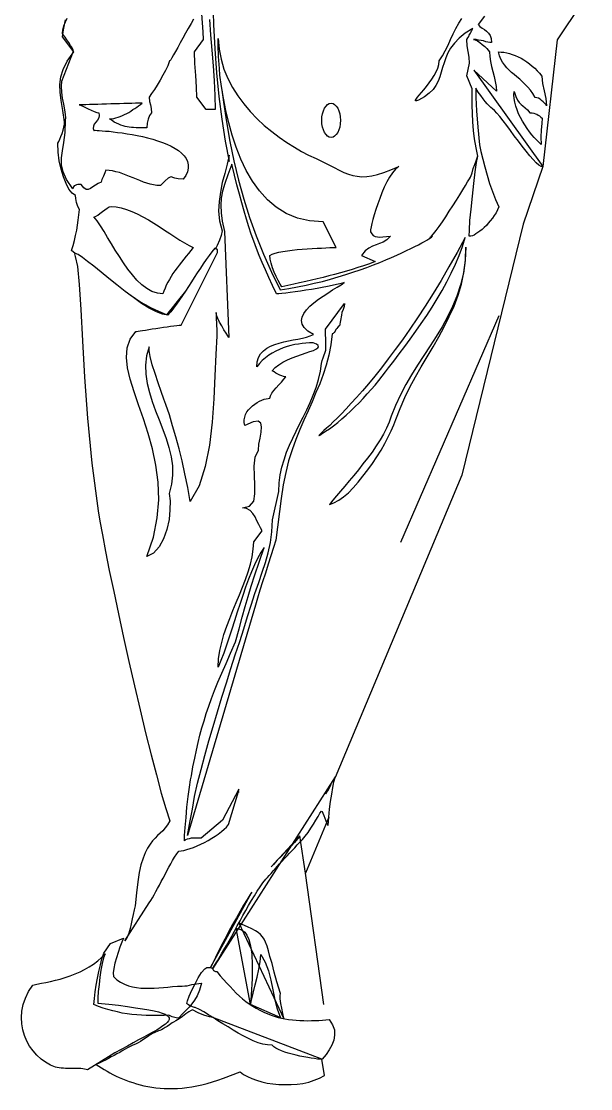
# Model space of a CAD drawing. Extents: x 140.74 to 141.36, y 53.82 to 55.67.
# Drawn here: x 140.737 to 141.356, y 53.818 to 54.979 of the extents above; entities that cross this region are included whole.
import ezdxf

# ---------------------------------------------------------------- set-up
doc = ezdxf.new("R2010")
doc.units = 0
doc.layers.get('0').update_dxf_attribs({"linetype": 'CONTINUOUS'})

msp = doc.modelspace()

# ---------------------------------------------------------------- linework, layer by layer
for p, q in [((141.3192, 54.9587), (141.3037, 54.8211)), ((141.3037, 54.8211), (141.2825, 54.7584)), ((141.0711, 54.1132), (141.0459, 54.0525))]:
    msp.add_line(p, q)
for points in [[(141.3192, 55.2996), (141.3557, 55.1813), (141.3491, 55.1181), (141.3458, 54.9982), (141.3192, 54.9587)], [(141.2825, 54.7584), (141.2158, 54.4854)], [(141.2558, 54.6586), (141.1492, 54.4121)], [(141.2158, 54.4854), (141.0779, 54.1564)], [(141.0459, 54.0525), (141.0396, 54.0931)], [(141.0659, 53.9094), (141.0459, 54.0525)]]:
    msp.add_lwpolyline(points)
at = {"linetype": 'CONTINUOUS'}
for points in [[(140.9451, 55.0013), (140.9458, 54.9752), (140.9472, 54.9489), (140.9492, 54.9229), (140.9516, 54.8972), (140.9548, 54.8723), (140.9584, 54.8486), (140.9628, 54.8265), (140.9628, 54.8334), (140.9606, 54.8235), (140.958, 54.8135), (140.9554, 54.8034), (140.9534, 54.7932), (140.9518, 54.7829), (140.9514, 54.7725), (140.9524, 54.7618), (140.9552, 54.7508), (140.9542, 54.746), (140.9524, 54.7408), (140.9498, 54.7351), (140.9478, 54.7315), (140.9478, 54.7317)], [(140.9413, 54.9808), (140.9425, 54.9643), (140.9439, 54.9475), (140.9453, 54.9306), (140.9464, 54.9141), (140.9472, 54.8982), (140.9476, 54.8828), (140.9377, 54.8828), (140.9277, 54.8962), (140.9273, 54.9073), (140.9265, 54.9199), (140.9255, 54.933), (140.9251, 54.9458), (140.9351, 54.9591), (140.9347, 54.9675), (140.9339, 54.9772), (140.9331, 54.9868)], [(140.7955, 54.7263), (140.7913, 54.7295), (140.7931, 54.7351), (140.7947, 54.7406), (140.7959, 54.746), (140.7971, 54.7516), (140.7979, 54.7572), (140.7987, 54.7627), (140.7995, 54.7683), (140.8001, 54.7743), (140.7983, 54.7775), (140.7969, 54.7819), (140.7961, 54.786), (140.7959, 54.7894), (140.7923, 54.792), (140.7887, 54.7964), (140.7855, 54.8024), (140.7826, 54.8097), (140.7802, 54.8179), (140.7782, 54.8271), (140.777, 54.8366), (140.7766, 54.8464), (140.7776, 54.8482), (140.7788, 54.8506), (140.78, 54.8536), (140.7812, 54.8567), (140.7824, 54.8603), (140.7832, 54.8637), (140.7838, 54.8669), (140.784, 54.8695), (140.7822, 54.882), (140.7804, 54.8928), (140.7792, 54.9019), (140.7788, 54.9103), (140.7798, 54.9183), (140.7824, 54.9264), (140.7869, 54.9354), (140.7939, 54.9458), (140.7816, 54.9621), (140.7826, 54.9694), (140.7851, 54.9806)], [(140.9241, 54.9812), (140.9214, 54.9764), (140.9184, 54.9712), (140.9154, 54.9659), (140.9126, 54.9605), (140.9096, 54.9553), (140.907, 54.9505), (140.9046, 54.9461), (140.9024, 54.9424), (140.9006, 54.9392), (140.8993, 54.937), (140.8985, 54.9358), (140.8981, 54.9358), (140.8961, 54.9306), (140.8935, 54.9254), (140.8907, 54.9201), (140.8879, 54.9147), (140.8847, 54.9095), (140.8817, 54.9047), (140.8785, 54.9002), (140.8758, 54.8962), (140.8762, 54.8918), (140.8772, 54.888), (140.8779, 54.884), (140.8783, 54.8794), (140.8764, 54.8765), (140.8748, 54.8725), (140.8736, 54.8679), (140.8732, 54.8631), (140.87, 54.8631), (140.867, 54.8631), (140.8642, 54.8631), (140.8616, 54.8631), (140.859, 54.8633), (140.8566, 54.8633), (140.8543, 54.8637), (140.8521, 54.8641), (140.8497, 54.8645), (140.8475, 54.8651), (140.8451, 54.8659), (140.8429, 54.8669), (140.8405, 54.8679), (140.8379, 54.8693), (140.8355, 54.8709), (140.8327, 54.8727), (140.8351, 54.8729), (140.8373, 54.8731), (140.8397, 54.8737), (140.8421, 54.8745), (140.8445, 54.8753), (140.8469, 54.8763), (140.8491, 54.8774), (140.8515, 54.8786), (140.8536, 54.8798), (140.856, 54.8812), (140.8582, 54.8828), (140.8604, 54.8842), (140.8624, 54.8856), (140.8644, 54.887), (140.8664, 54.8884), (140.8684, 54.8898), (140.865, 54.8898), (140.8612, 54.8898), (140.857, 54.8896), (140.8529, 54.8896), (140.8483, 54.8894), (140.8437, 54.8892), (140.8389, 54.889), (140.8341, 54.889), (140.8294, 54.8888), (140.8246, 54.8886), (140.82, 54.8884), (140.8156, 54.8882), (140.8112, 54.8882), (140.807, 54.888), (140.8033, 54.888), (140.7999, 54.888), (140.8013, 54.8876), (140.8037, 54.8866), (140.8065, 54.8852), (140.8096, 54.8838), (140.813, 54.8822), (140.8162, 54.8808), (140.819, 54.8798), (140.8212, 54.8794), (140.8216, 54.8765), (140.821, 54.8737), (140.8196, 54.8713), (140.8178, 54.8691), (140.8162, 54.8669), (140.8152, 54.8647), (140.815, 54.8623), (140.8162, 54.8599), (140.8158, 54.8601), (140.8162, 54.8601), (140.8174, 54.8603), (140.8192, 54.8601), (140.8216, 54.8601), (140.8248, 54.8599), (140.8284, 54.8595), (140.8323, 54.8593), (140.8367, 54.8587), (140.8415, 54.8581), (140.8467, 54.8575), (140.8519, 54.8565), (140.8574, 54.8557), (140.863, 54.8546), (140.8686, 54.8534), (140.8742, 54.852), (140.8797, 54.8506), (140.8851, 54.849), (140.8903, 54.8472), (140.8951, 54.8452), (140.8997, 54.843), (140.904, 54.8406), (140.9078, 54.8382), (140.9112, 54.8356), (140.9138, 54.8326), (140.916, 54.8297), (140.9176, 54.8265), (140.9184, 54.8229), (140.9182, 54.8193), (140.9174, 54.8153), (140.9156, 54.8113), (140.9128, 54.807), (140.9074, 54.8074), (140.9038, 54.8081), (140.9016, 54.8091), (140.9001, 54.8097), (140.8987, 54.8095), (140.8965, 54.8081), (140.8933, 54.8052), (140.8881, 54.8002), (140.8843, 54.8004), (140.8807, 54.801), (140.8769, 54.8018), (140.8734, 54.8028), (140.8696, 54.804), (140.8658, 54.8056), (140.8622, 54.807), (140.8584, 54.8085), (140.8546, 54.8101), (140.8509, 54.8115), (140.8473, 54.8131), (140.8435, 54.8143), (140.8397, 54.8153), (140.8359, 54.8161), (140.8323, 54.8167), (140.8286, 54.8169), (140.8278, 54.8139), (140.8262, 54.8103), (140.8244, 54.8068), (140.8236, 54.8038), (140.8204, 54.8026), (140.8174, 54.8008), (140.8148, 54.7988), (140.8122, 54.7972), (140.8096, 54.796), (140.8073, 54.796), (140.8047, 54.7976), (140.8019, 54.8012), (140.8001, 54.8014), (140.7983, 54.8012), (140.7969, 54.801), (140.7955, 54.8004), (140.7945, 54.7998), (140.7937, 54.7988), (140.7931, 54.7978), (140.7929, 54.7966), (140.7861, 54.8068), (140.7824, 54.8151), (140.7806, 54.8227), (140.7806, 54.8303), (140.7816, 54.838), (140.7832, 54.847), (140.7844, 54.8579), (140.7849, 54.8715), (140.7853, 54.8737), (140.7851, 54.8774), (140.7841, 54.8826), (140.783, 54.8888), (140.7818, 54.8954), (140.781, 54.9019), (140.7806, 54.9083), (140.781, 54.9139), (140.7937, 54.9464), (140.7933, 54.9479), (140.7921, 54.9501), (140.7905, 54.9527), (140.7885, 54.9557), (140.7865, 54.9587), (140.7845, 54.9615), (140.7828, 54.9639), (140.7816, 54.9655), (140.782, 54.9694), (140.7832, 54.9738), (140.7848, 54.9782), (140.7867, 54.9824)], [(141.2404, 54.9844), (141.2334, 54.9754), (141.2354, 54.9732), (141.2378, 54.9714), (141.2402, 54.9698), (141.2426, 54.9683), (141.2448, 54.9661), (141.2465, 54.9635), (141.2477, 54.9601), (141.2481, 54.9557), (141.2461, 54.9559), (141.2441, 54.9563), (141.2418, 54.9567), (141.2392, 54.9575), (141.2366, 54.9581), (141.234, 54.9585), (141.2312, 54.9589), (141.2284, 54.9591), (141.2284, 54.9591), (141.2304, 54.9587), (141.2328, 54.9575), (141.2354, 54.9557), (141.238, 54.9537), (141.2406, 54.9515), (141.2428, 54.9493), (141.2445, 54.9473), (141.2457, 54.9458), (141.2461, 54.9406), (141.2469, 54.9352), (141.2481, 54.9298), (141.2495, 54.9242), (141.2509, 54.9187), (141.2521, 54.9133), (141.2529, 54.9079), (141.2533, 54.9027), (141.2288, 54.9258), (141.3037, 54.8211), (141.3019, 54.8211), (141.2995, 54.8225), (141.2965, 54.8249), (141.2933, 54.8285), (141.2896, 54.8326), (141.2856, 54.8376), (141.2814, 54.843), (141.2772, 54.8486), (141.2728, 54.8543), (141.2686, 54.8601), (141.2645, 54.8655), (141.2607, 54.8707), (141.2571, 54.8753), (141.2539, 54.879), (141.2513, 54.882), (141.2491, 54.8838), (141.2473, 54.8852), (141.2453, 54.8868), (141.2434, 54.889), (141.2412, 54.8916), (141.2388, 54.8946), (141.2364, 54.898), (141.2336, 54.9019), (141.2308, 54.9061), (141.2308, 54.896), (141.2316, 54.8814), (141.233, 54.8637), (141.2348, 54.8446), (141.2364, 54.8372), (141.2384, 54.8291), (141.2406, 54.8205), (141.2432, 54.8117), (141.2459, 54.8026), (141.2491, 54.7938), (141.2525, 54.7852), (141.2561, 54.7771), (141.2545, 54.7739), (141.2529, 54.7707), (141.2509, 54.7677), (141.2489, 54.7647), (141.2467, 54.7619), (141.2445, 54.7594), (141.2424, 54.7568), (141.24, 54.7546), (141.2378, 54.7524), (141.2354, 54.7506), (141.2332, 54.749), (141.231, 54.7476), (141.229, 54.7464), (141.2272, 54.7456), (141.2254, 54.7452), (141.2238, 54.745), (141.224, 54.7518), (141.2246, 54.7622), (141.2258, 54.7747), (141.2272, 54.7886), (141.2288, 54.8024), (141.2304, 54.8151), (141.2318, 54.8253), (141.2332, 54.8321), (141.2312, 54.8414), (141.2296, 54.851), (141.2284, 54.8601), (141.2276, 54.8695), (141.2272, 54.8786), (141.227, 54.8876), (141.2268, 54.8966), (141.2268, 54.9053), (141.2211, 54.9195), (141.224, 54.9332), (141.2236, 54.94), (141.2226, 54.9461), (141.2215, 54.9523), (141.2211, 54.9591), (141.2222, 54.9609), (141.2232, 54.9625), (141.2238, 54.9637), (141.2246, 54.9649), (141.2252, 54.9661), (141.2258, 54.9675), (141.2266, 54.9691), (141.2276, 54.971), (141.2195, 54.9659), (141.2129, 54.9605), (141.2077, 54.9551), (141.2035, 54.9497), (141.2005, 54.9444), (141.1982, 54.939), (141.1964, 54.9338), (141.1948, 54.9286), (141.1934, 54.9235), (141.1918, 54.9185), (141.19, 54.9137), (141.1876, 54.9091), (141.1846, 54.9047), (141.1804, 54.9006), (141.1753, 54.8968), (141.1687, 54.8932), (141.1665, 54.8924), (141.1655, 54.8922), (141.1653, 54.893), (141.1661, 54.8942), (141.1675, 54.8962), (141.1695, 54.8986), (141.1719, 54.9013), (141.1745, 54.9045), (141.1772, 54.9081), (141.1802, 54.9119), (141.183, 54.9159), (141.1856, 54.9199), (141.1878, 54.924), (141.1896, 54.928), (141.1908, 54.932), (141.1912, 54.9358), (141.1948, 54.9412), (141.1978, 54.9468), (141.2007, 54.9529), (141.2035, 54.9591), (141.2063, 54.9653), (141.2093, 54.9712), (141.2123, 54.9768), (141.2159, 54.982)], [(140.951, 54.9603), (140.9518, 54.9487), (140.954, 54.9376), (140.9572, 54.9268), (140.9614, 54.9167), (140.9664, 54.9069), (140.9721, 54.8978), (140.9787, 54.889), (140.9857, 54.8806), (140.9932, 54.8729), (141.001, 54.8657), (141.0092, 54.8589), (141.0173, 54.8528), (141.0255, 54.847), (141.0337, 54.842), (141.0416, 54.8374), (141.0492, 54.8334), (141.0574, 54.8297), (141.0645, 54.8261), (141.0711, 54.8227), (141.0771, 54.8197), (141.0824, 54.8169), (141.0876, 54.8145), (141.0924, 54.8127), (141.0972, 54.8111), (141.102, 54.8103), (141.1069, 54.8097), (141.1123, 54.8099), (141.1179, 54.8107), (141.1241, 54.8123), (141.131, 54.8145), (141.1386, 54.8173), (141.1472, 54.8211), (141.1438, 54.8181), (141.1404, 54.8141), (141.1372, 54.8093), (141.1342, 54.8042), (141.1314, 54.7984), (141.1289, 54.7924), (141.1265, 54.7862), (141.1243, 54.7803), (141.1223, 54.7743), (141.1205, 54.7685), (141.1191, 54.7633), (141.1179, 54.759), (141.1171, 54.7552), (141.1165, 54.7522), (141.1163, 54.7506), (141.1165, 54.75), (141.1179, 54.7476), (141.1195, 54.746), (141.1215, 54.7448), (141.1239, 54.7444), (141.1267, 54.7442), (141.1298, 54.7444), (141.1338, 54.7448), (141.1382, 54.7452), (141.1342, 54.7412), (141.1302, 54.7386), (141.1263, 54.7371), (141.1225, 54.7357), (141.1185, 54.7343), (141.1145, 54.7323), (141.1105, 54.7291), (141.1065, 54.7243), (141.1217, 54.7176), (141.1153, 54.7152), (141.1089, 54.713), (141.1028, 54.711), (141.0964, 54.709), (141.0902, 54.707), (141.0838, 54.7052), (141.0775, 54.7036), (141.0713, 54.702), (141.0649, 54.7004), (141.0586, 54.6988), (141.0524, 54.6972), (141.046, 54.6958), (141.0394, 54.6944), (141.0331, 54.6931), (141.0267, 54.6915), (141.0201, 54.6901), (141.0181, 54.6931), (141.0161, 54.6968), (141.0139, 54.7012), (141.0118, 54.706), (141.01, 54.7108), (141.0084, 54.7158), (141.0074, 54.7201), (141.007, 54.7243), (141.0096, 54.7255), (141.0129, 54.7267), (141.0169, 54.7277), (141.0213, 54.7285), (141.0263, 54.7293), (141.0313, 54.7299), (141.0366, 54.7305), (141.0422, 54.7311), (141.0476, 54.7315), (141.053, 54.7319), (141.0584, 54.7321), (141.0633, 54.7323), (141.0679, 54.7325), (141.0723, 54.7327), (141.0759, 54.7327), (141.0791, 54.7327), (141.0649, 54.7608), (141.0502, 54.7618), (141.037, 54.7649), (141.0249, 54.7699), (141.0141, 54.7767), (141.0044, 54.7848), (140.9958, 54.7944), (140.9881, 54.805), (140.9813, 54.8167), (140.9755, 54.8289), (140.9703, 54.8418), (140.9662, 54.8549), (140.9624, 54.8685), (140.9592, 54.8818), (140.9566, 54.8952), (140.9544, 54.9079), (140.9526, 54.9203), (140.9522, 54.9274), (140.9514, 54.9404), (140.9508, 54.9531), (140.951, 54.9603)], [(141.2557, 54.9456), (141.2585, 54.9454), (141.2615, 54.9452), (141.2645, 54.9446), (141.2674, 54.9438), (141.2706, 54.9428), (141.2738, 54.9416), (141.277, 54.9402), (141.2802, 54.9386), (141.2832, 54.9368), (141.2864, 54.9348), (141.2894, 54.9326), (141.2921, 54.9302), (141.2951, 54.9278), (141.2977, 54.925), (141.3003, 54.9223), (141.3027, 54.9193), (141.3035, 54.9113), (141.3053, 54.9031), (141.3071, 54.895), (141.3079, 54.887), (141.3069, 54.8884), (141.3055, 54.89), (141.3041, 54.8914), (141.3025, 54.8928), (141.3007, 54.8942), (141.2991, 54.8952), (141.2971, 54.8958), (141.2953, 54.896), (141.2929, 54.9002), (141.2902, 54.9039), (141.2874, 54.9071), (141.2846, 54.9103), (141.2816, 54.9131), (141.2786, 54.9159), (141.2756, 54.9183), (141.2726, 54.9209), (141.2698, 54.9232), (141.2671, 54.9258), (141.2645, 54.9284), (141.2621, 54.9314), (141.2601, 54.9344), (141.2583, 54.9378), (141.2567, 54.9414), (141.2557, 54.9456)], [(140.955, 54.9045), (140.9566, 54.891), (140.9598, 54.8695), (140.9636, 54.848), (140.968, 54.8271), (140.9729, 54.8062), (140.9787, 54.7856), (140.9851, 54.7653), (140.9923, 54.7454), (141.0002, 54.7257), (141.0088, 54.7062), (141.0181, 54.6869), (141.0277, 54.6883), (141.037, 54.6901), (141.0464, 54.6919), (141.0554, 54.694), (141.0643, 54.696), (141.0729, 54.6984), (141.0813, 54.7008), (141.0896, 54.7034), (141.0974, 54.706), (141.1052, 54.7086), (141.1125, 54.7112), (141.1197, 54.714), (141.1265, 54.7166), (141.133, 54.7193), (141.1392, 54.7219), (141.145, 54.7245), (141.1506, 54.7269), (141.1557, 54.7295), (141.1603, 54.7317), (141.1647, 54.7339), (141.1687, 54.7359), (141.1721, 54.7379), (141.1753, 54.7394), (141.1778, 54.741), (141.18, 54.7422), (141.1816, 54.7434), (141.1828, 54.7442), (141.1836, 54.7448), (141.1838, 54.745), (141.1834, 54.745), (141.1824, 54.7446), (141.181, 54.7438), (141.1828, 54.7452), (141.185, 54.7476), (141.1878, 54.7512), (141.1912, 54.7558), (141.1946, 54.7608), (141.1983, 54.7663), (141.2021, 54.7723), (141.2061, 54.7783), (141.2099, 54.7843), (141.2135, 54.79), (141.2167, 54.7954), (141.2197, 54.8004), (141.222, 54.8044), (141.224, 54.8074), (141.2252, 54.8093), (141.2256, 54.8101), (141.2268, 54.8141), (141.2282, 54.8187), (141.23, 54.8233), (141.2316, 54.8283), (141.233, 54.8326), (141.233, 54.833)], [(141.2726, 54.9025), (141.2744, 54.8972), (141.2762, 54.8932), (141.2782, 54.8906), (141.2802, 54.8884), (141.2822, 54.8868), (141.2846, 54.8848), (141.287, 54.8826), (141.2896, 54.8794), (141.2921, 54.8792), (141.2941, 54.879), (141.2959, 54.8784), (141.2973, 54.8778), (141.2987, 54.8769), (141.3001, 54.8759), (141.3015, 54.8747), (141.3031, 54.8735), (141.3027, 54.8677), (141.3021, 54.8607), (141.3015, 54.853), (141.3021, 54.845), (141.2997, 54.847), (141.2971, 54.8496), (141.2945, 54.8524), (141.2919, 54.8553), (141.2892, 54.8587), (141.2866, 54.8623), (141.2842, 54.8661), (141.2818, 54.8701), (141.2794, 54.8741), (141.2774, 54.8782), (141.2758, 54.8824), (141.2744, 54.8866), (141.2732, 54.8908), (141.2726, 54.8948), (141.2724, 54.8988), (141.2726, 54.9025)], [(141.0737, 54.8898), (141.0757, 54.8894), (141.0775, 54.8884), (141.0793, 54.8866), (141.0809, 54.8844), (141.0821, 54.8816), (141.0831, 54.8784), (141.0836, 54.8751), (141.0838, 54.8713), (141.0836, 54.8675), (141.0831, 54.8639), (141.0821, 54.8607), (141.0809, 54.8579), (141.0793, 54.8557), (141.0775, 54.854), (141.0757, 54.853), (141.0737, 54.8526), (141.0717, 54.853), (141.0697, 54.854), (141.0681, 54.8557), (141.0665, 54.8579), (141.0653, 54.8607), (141.0643, 54.8639), (141.0637, 54.8675), (141.0635, 54.8713), (141.0637, 54.8751), (141.0643, 54.8784), (141.0653, 54.8816), (141.0665, 54.8844), (141.0681, 54.8866), (141.0697, 54.8884), (141.0717, 54.8894), (141.0737, 54.8898)], [(140.9733, 54.1438), (140.9556, 54.1102), (140.9325, 54.0905), (140.9297, 54.0905), (140.9269, 54.0905), (140.9241, 54.0905), (140.9216, 54.0903), (140.9192, 54.0899), (140.9172, 54.0895), (140.9154, 54.0887), (140.9142, 54.0877), (140.9144, 54.0933), (140.915, 54.102), (140.916, 54.1128), (140.917, 54.1243), (140.9182, 54.1359), (140.9196, 54.146), (140.9208, 54.154), (140.9218, 54.1584), (140.9235, 54.1681), (140.9255, 54.1773), (140.9273, 54.1861), (140.9291, 54.1944), (140.9311, 54.2024), (140.9333, 54.2104), (140.9355, 54.2181), (140.9379, 54.2259), (140.9407, 54.234), (140.9437, 54.2422), (140.947, 54.251), (140.9506, 54.2601), (140.9548, 54.2699), (140.9594, 54.2804), (140.9644, 54.2918), (140.9699, 54.3041), (140.9737, 54.3183), (140.9769, 54.3308), (140.9801, 54.3424), (140.9835, 54.3533), (140.9869, 54.3647), (140.9909, 54.3768), (140.9954, 54.3906), (141.001, 54.4065), (140.9974, 54.4011), (140.9938, 54.3947), (140.9905, 54.3878), (140.9871, 54.3802), (140.9839, 54.372), (140.9807, 54.3635), (140.9777, 54.3545), (140.9747, 54.3456), (140.9717, 54.3362), (140.9687, 54.327), (140.9658, 54.3179), (140.9628, 54.3089), (140.96, 54.3002), (140.957, 54.2918), (140.9538, 54.2838), (140.9508, 54.2765), (140.9514, 54.2854), (140.9528, 54.2944), (140.9548, 54.3033), (140.9572, 54.3121), (140.9602, 54.3209), (140.9636, 54.3294), (140.967, 54.338), (140.9705, 54.3466), (140.9741, 54.3551), (140.9775, 54.3635), (140.9807, 54.3718), (140.9835, 54.38), (140.9861, 54.3884), (140.9879, 54.3965), (140.9891, 54.4047), (140.9895, 54.4127), (140.9986, 54.4248), (140.9968, 54.4278), (140.995, 54.4316), (140.993, 54.4356), (140.9911, 54.4398), (140.9885, 54.4435), (140.9855, 54.4467), (140.9817, 54.4489), (140.9773, 54.4497), (140.9851, 54.4517), (140.9895, 54.4571), (140.9909, 54.4649), (140.9909, 54.4744), (140.9903, 54.4848), (140.9901, 54.4951), (140.9911, 54.5047), (140.9946, 54.5126), (140.9952, 54.5188), (140.9964, 54.5256), (140.9976, 54.5322), (140.998, 54.5377), (140.9972, 54.5419), (140.9944, 54.5441), (140.9889, 54.5433), (140.9799, 54.5391), (140.9793, 54.5425), (140.9791, 54.5455), (140.9797, 54.5485), (140.9807, 54.5513), (140.9821, 54.5541), (140.9839, 54.5564), (140.9859, 54.5586), (140.9883, 54.5608), (140.9907, 54.5626), (140.9932, 54.5642), (140.9958, 54.5656), (140.9984, 54.5668), (141.001, 54.5678), (141.0032, 54.5684), (141.0054, 54.5688), (141.0072, 54.569), (141.0078, 54.5716), (141.0092, 54.5744), (141.0114, 54.5774), (141.0139, 54.5803), (141.0167, 54.5835), (141.0197, 54.5865), (141.0223, 54.5895), (141.0245, 54.5921), (141.0233, 54.5923), (141.0219, 54.5927), (141.0201, 54.5933), (141.0179, 54.5941), (141.0159, 54.5951), (141.0137, 54.5963), (141.0116, 54.5975), (141.0096, 54.5987), (141.0128, 54.6022), (141.0167, 54.6052), (141.0213, 54.608), (141.0263, 54.6106), (141.0313, 54.6128), (141.0365, 54.6148), (141.0416, 54.6166), (141.0464, 54.6182), (141.0506, 54.6196), (141.0544, 54.621), (141.0572, 54.6222), (141.0592, 54.6236), (141.0599, 54.625), (141.0595, 54.6263), (141.0576, 54.6277), (141.054, 54.6293), (141.0502, 54.6293), (141.0462, 54.6289), (141.0422, 54.6285), (141.0382, 54.6279), (141.0341, 54.6273), (141.0299, 54.6263), (141.0257, 54.6252), (141.0215, 54.6238), (141.0175, 54.622), (141.0136, 54.6202), (141.0096, 54.618), (141.0058, 54.6156), (141.0022, 54.613), (140.9988, 54.61), (140.9958, 54.6068), (140.9928, 54.6032), (140.9934, 54.6086), (140.9948, 54.6132), (140.997, 54.6172), (141, 54.6204), (141.0036, 54.6232), (141.0078, 54.6254), (141.0124, 54.6273), (141.0171, 54.6289), (141.0223, 54.6301), (141.0273, 54.6313), (141.0325, 54.6323), (141.0374, 54.6331), (141.0424, 54.6343), (141.0468, 54.6353), (141.0508, 54.6367), (141.0544, 54.6383), (141.0484, 54.6419), (141.0444, 54.6457), (141.0422, 54.6494), (141.0414, 54.6534), (141.0422, 54.6572), (141.044, 54.6612), (141.047, 54.6652), (141.0506, 54.669), (141.055, 54.6727), (141.0599, 54.6765), (141.0649, 54.6799), (141.0701, 54.6833), (141.0753, 54.6867), (141.0801, 54.6897), (141.0844, 54.6923), (141.088, 54.6948), (141.086, 54.694), (141.0832, 54.6933), (141.0795, 54.6925), (141.0749, 54.6915), (141.0697, 54.6905), (141.0641, 54.6893), (141.0584, 54.6883), (141.0522, 54.6873), (141.0462, 54.6863), (141.0402, 54.6855), (141.0345, 54.6847), (141.0291, 54.6839), (141.0243, 54.6833), (141.0201, 54.6829), (141.0167, 54.6825), (141.0143, 54.6825), (141.01, 54.6917), (141.006, 54.7002), (141.0022, 54.7084), (140.9988, 54.7166), (140.9954, 54.7243), (140.9924, 54.7319), (140.9897, 54.7396), (140.9869, 54.7474), (140.9843, 54.7554), (140.9817, 54.7637), (140.9791, 54.7723), (140.9765, 54.7813), (140.9739, 54.7908), (140.9713, 54.801), (140.9686, 54.8117), (140.9656, 54.8235), (140.9614, 54.8119), (140.958, 54.8024), (140.9556, 54.794), (140.9542, 54.7864), (140.9538, 54.7789), (140.9542, 54.7707), (140.9554, 54.7614), (140.9576, 54.7502), (140.9626, 54.6351), (140.9614, 54.6369), (140.9594, 54.6397), (140.9572, 54.6433), (140.9548, 54.6475), (140.9524, 54.6516), (140.9504, 54.6556), (140.9492, 54.6592), (140.9486, 54.6622), (140.9488, 54.6564), (140.9492, 54.6494), (140.9494, 54.6425), (140.9496, 54.6367), (140.9482, 54.6164), (140.9472, 54.5933), (140.9461, 54.5684), (140.9445, 54.5429), (140.9415, 54.518), (140.9369, 54.4945), (140.9301, 54.4738), (140.9206, 54.4567), (140.9178, 54.472), (140.9148, 54.4868), (140.9116, 54.5007), (140.9084, 54.514), (140.905, 54.5268), (140.9014, 54.5389), (140.8979, 54.5507), (140.8941, 54.562), (140.8919, 54.568), (140.8891, 54.5762), (140.8857, 54.5857), (140.8823, 54.5957), (140.8793, 54.6054), (140.8769, 54.6142), (140.8758, 54.621), (140.8758, 54.625), (140.873, 54.615), (140.872, 54.605), (140.8722, 54.5951), (140.8738, 54.5851), (140.8762, 54.5752), (140.8793, 54.5652), (140.8829, 54.5553), (140.8867, 54.5453), (140.8907, 54.5351), (140.8943, 54.5252), (140.8973, 54.5152), (140.8997, 54.5053), (140.9012, 54.4953), (140.9014, 54.4854), (140.9002, 54.4754), (140.8975, 54.4654), (140.8987, 54.4575), (140.8985, 54.4477), (140.8975, 54.4372), (140.8951, 54.4262), (140.8915, 54.4161), (140.8867, 54.4073), (140.8805, 54.4005), (140.8732, 54.3969), (140.8805, 54.418), (140.8847, 54.4388), (140.8863, 54.4585), (140.8857, 54.4776), (140.8833, 54.4961), (140.8795, 54.5138), (140.8748, 54.5306), (140.8696, 54.5467), (140.8644, 54.5618), (140.8594, 54.576), (140.8552, 54.5895), (140.8525, 54.6019), (140.8511, 54.6132), (140.8519, 54.6238), (140.8552, 54.6331), (140.8614, 54.6415), (140.8622, 54.6415), (140.8638, 54.6417), (140.866, 54.6421), (140.8688, 54.6425), (140.872, 54.6431), (140.8754, 54.6437), (140.8791, 54.6443), (140.8831, 54.6449), (140.8873, 54.6455), (140.8913, 54.6461), (140.8953, 54.6467), (140.8991, 54.6473), (140.9026, 54.6477), (140.9058, 54.6481), (140.9084, 54.6483), (140.9106, 54.6483), (140.9502, 54.7275), (140.95, 54.7305), (140.9496, 54.7311), (140.9486, 54.7309), (140.9472, 54.7323), (140.9441, 54.7283), (140.9411, 54.7241), (140.9379, 54.7197), (140.9347, 54.715), (140.9315, 54.7102), (140.9281, 54.7054), (140.9249, 54.7004), (140.9218, 54.6954), (140.9186, 54.6905), (140.9154, 54.6855), (140.912, 54.6807), (140.9088, 54.6759), (140.9056, 54.6714), (140.9024, 54.667), (140.8995, 54.663), (140.8963, 54.6592), (140.8905, 54.6602), (140.8837, 54.6628), (140.876, 54.667), (140.8676, 54.6721), (140.8588, 54.6783), (140.8499, 54.6851), (140.8407, 54.6921), (140.8319, 54.6992), (140.8236, 54.706), (140.8158, 54.7124), (140.809, 54.7177), (140.8033, 54.7221), (140.7987, 54.7251), (140.7959, 54.7265), (140.7947, 54.7259), (140.7955, 54.7231), (140.7981, 54.7122), (140.7999, 54.6925), (140.8015, 54.6654), (140.8033, 54.6315), (140.8055, 54.5917), (140.8088, 54.5471), (140.8136, 54.4983), (140.8204, 54.4463), (140.8222, 54.4352), (140.825, 54.4202), (140.8284, 54.4021), (140.8325, 54.3816), (140.8373, 54.3587), (140.8425, 54.3344), (140.8481, 54.3087), (140.8539, 54.2826), (140.8598, 54.2562), (140.866, 54.2301), (140.872, 54.205), (140.8779, 54.1811), (140.8837, 54.1592), (140.8889, 54.1395), (140.8939, 54.1227), (140.8983, 54.1092), (140.8959, 54.105), (140.8933, 54.1016), (140.8907, 54.0986), (140.8879, 54.0958), (140.8851, 54.0933), (140.8823, 54.0905), (140.8795, 54.0875), (140.8769, 54.0839), (140.8742, 54.0797), (140.8716, 54.0747), (140.8692, 54.0688), (140.867, 54.0616), (140.865, 54.053), (140.8634, 54.0429), (140.862, 54.0309), (140.8608, 54.017), (140.8594, 54.0126), (140.8584, 54.0076), (140.8574, 54.0027), (140.8564, 53.9973), (140.8552, 53.9923), (140.8536, 53.9873), (140.8519, 53.9827), (140.8493, 53.9788), (140.8758, 54.0202), (140.8776, 54.0228), (140.8795, 54.0257), (140.8813, 54.0289), (140.8833, 54.0323), (140.8851, 54.0357), (140.8871, 54.0395), (140.8891, 54.0433), (140.8911, 54.0471), (140.8931, 54.051), (140.8951, 54.0548), (140.8971, 54.0588), (140.8993, 54.0626), (140.9012, 54.0662), (140.9034, 54.0698), (140.9058, 54.0733), (140.908, 54.0765), (140.9106, 54.0767), (140.9136, 54.0771), (140.9168, 54.0781), (140.9204, 54.0791), (140.9241, 54.0805), (140.9279, 54.0821), (140.9319, 54.0839), (140.9359, 54.0859), (140.9399, 54.0881), (140.9439, 54.0903), (140.9476, 54.0927), (140.951, 54.095), (140.9544, 54.0976), (140.9574, 54.1002), (140.9598, 54.1026), (140.962, 54.1052), (140.9731, 54.1411), (140.9731, 54.1401), (140.9733, 54.1438)], [(140.8345, 54.7775), (140.8399, 54.7771), (140.8455, 54.7761), (140.8513, 54.7743), (140.857, 54.7721), (140.863, 54.7693), (140.869, 54.7663), (140.875, 54.7629), (140.8809, 54.7594), (140.8867, 54.7556), (140.8927, 54.7518), (140.8983, 54.748), (140.9038, 54.7444), (140.9092, 54.741), (140.9144, 54.7379), (140.9192, 54.7351), (140.9237, 54.7327), (140.9212, 54.7295), (140.9186, 54.7263), (140.916, 54.7233), (140.9134, 54.7201), (140.911, 54.717), (140.9084, 54.7138), (140.9062, 54.7108), (140.9038, 54.7076), (140.9016, 54.7044), (140.8997, 54.7012), (140.8979, 54.698), (140.8961, 54.695), (140.8945, 54.6919), (140.8931, 54.6887), (140.8919, 54.6855), (140.8909, 54.6823), (140.8849, 54.6831), (140.8789, 54.6851), (140.8734, 54.6881), (140.868, 54.6923), (140.8626, 54.6972), (140.8576, 54.703), (140.8527, 54.7092), (140.8481, 54.716), (140.8435, 54.7229), (140.8391, 54.7299), (140.8349, 54.7369), (140.8307, 54.7438), (140.8268, 54.7502), (140.823, 54.7564), (140.8192, 54.7618), (140.8156, 54.7663), (140.8176, 54.7667), (140.82, 54.7681), (140.8224, 54.7699), (140.8252, 54.7719), (140.8278, 54.7739), (140.8302, 54.7757), (140.8325, 54.7771), (140.8345, 54.7775)], [(141.2193, 54.7438), (141.2105, 54.7275), (141.2017, 54.7118), (141.1932, 54.6968), (141.1846, 54.6827), (141.176, 54.6692), (141.1677, 54.6562), (141.1593, 54.6441), (141.1513, 54.6325), (141.1434, 54.6218), (141.1358, 54.6116), (141.1285, 54.6021), (141.1211, 54.5931), (141.1143, 54.5847), (141.1077, 54.577), (141.1014, 54.5698), (141.0956, 54.5634), (141.09, 54.5574), (141.0848, 54.5521), (141.0803, 54.5473), (141.0759, 54.5431), (141.0721, 54.5393), (141.0687, 54.5363), (141.0659, 54.5337), (141.0637, 54.5316), (141.0619, 54.53), (141.0609, 54.529), (141.0603, 54.5284), (141.0605, 54.5284), (141.0613, 54.5288), (141.0627, 54.5298), (141.0649, 54.5312), (141.0677, 54.533), (141.0719, 54.5357), (141.0763, 54.5389), (141.0809, 54.5425), (141.0854, 54.5465), (141.09, 54.5505), (141.0946, 54.5549), (141.0994, 54.5594), (141.104, 54.564), (141.1085, 54.5688), (141.1129, 54.5736), (141.1173, 54.5786), (141.1215, 54.5833), (141.1255, 54.5881), (141.1292, 54.5929), (141.1328, 54.5975), (141.1362, 54.6019), (141.142, 54.6094), (141.1478, 54.6172), (141.1537, 54.6252), (141.1597, 54.6333), (141.1657, 54.6417), (141.1717, 54.6502), (141.1776, 54.659), (141.1834, 54.668), (141.189, 54.6769), (141.1944, 54.6861), (141.1995, 54.6954), (141.2043, 54.705), (141.2087, 54.7146), (141.2127, 54.7241), (141.2163, 54.7341), (141.2193, 54.7438)], [(141.2201, 54.7331), (141.2193, 54.7187), (141.2175, 54.705), (141.2143, 54.6923), (141.2103, 54.6801), (141.2055, 54.6686), (141.2001, 54.6574), (141.1942, 54.6465), (141.1878, 54.6361), (141.1812, 54.6258), (141.1745, 54.6154), (141.1677, 54.605), (141.1611, 54.5945), (141.1547, 54.5839), (141.149, 54.5728), (141.1436, 54.5612), (141.139, 54.5493), (141.1368, 54.5429), (141.134, 54.5365), (141.1306, 54.53), (141.1269, 54.5236), (141.1227, 54.517), (141.1181, 54.5104), (141.1133, 54.5039), (141.1083, 54.4975), (141.1034, 54.4911), (141.0982, 54.485), (141.0932, 54.4792), (141.0884, 54.4734), (141.0838, 54.4678), (141.0795, 54.4627), (141.0755, 54.4579), (141.0719, 54.4533), (141.0767, 54.4551), (141.0819, 54.4579), (141.087, 54.4617), (141.0924, 54.4662), (141.0978, 54.4716), (141.1032, 54.4776), (141.1083, 54.484), (141.1137, 54.4909), (141.1187, 54.4979), (141.1235, 54.5051), (141.1279, 54.5124), (141.132, 54.5196), (141.1358, 54.5268), (141.139, 54.5335), (141.1418, 54.5399), (141.144, 54.5457), (141.1486, 54.5578), (141.1537, 54.5696), (141.1593, 54.5811), (141.1655, 54.5923), (141.1717, 54.6032), (141.178, 54.614), (141.1844, 54.6248), (141.1908, 54.6357), (141.1966, 54.6467), (141.2021, 54.6578), (141.2073, 54.6692), (141.2117, 54.6809), (141.2153, 54.6931), (141.2179, 54.7058), (141.2197, 54.7191), (141.2201, 54.7331)], [(140.9154, 54.6855), (140.9138, 54.6835), (140.9092, 54.6777), (140.9048, 54.6723), (140.9008, 54.6674), (140.8975, 54.6632), (140.8947, 54.6598), (140.8889, 54.662), (140.8831, 54.6646), (140.8776, 54.6674), (140.872, 54.6704), (140.8664, 54.6735), (140.861, 54.6771), (140.8552, 54.6811), (140.854, 54.6819), (140.854, 54.6819)], [(141.0882, 54.6718), (141.0878, 54.6688), (141.0866, 54.6654), (141.0854, 54.662), (141.0848, 54.6592), (141.0827, 54.6477), (141.0817, 54.6473), (141.0809, 54.6463), (141.0799, 54.6449), (141.0789, 54.6435), (141.0779, 54.6419), (141.0769, 54.6405), (141.0759, 54.6395), (141.0749, 54.6391), (141.0733, 54.6271), (141.0711, 54.6158), (141.0683, 54.605), (141.0651, 54.5947), (141.0613, 54.5847), (141.0572, 54.575), (141.053, 54.565), (141.0486, 54.5553), (141.044, 54.5451), (141.0396, 54.5349), (141.0353, 54.5242), (141.0313, 54.5128), (141.0275, 54.5009), (141.0243, 54.4881), (141.0215, 54.4746), (141.0193, 54.4599), (141.0137, 54.4145), (141.0112, 54.4065), (141.0082, 54.3977), (141.0052, 54.3884), (141.0022, 54.3788), (140.9992, 54.3693), (140.9962, 54.3601), (140.9936, 54.3515), (140.9913, 54.3438), (140.9174, 54.0935), (140.9206, 54.1092), (140.9228, 54.1221), (140.9253, 54.1359), (140.9285, 54.1504), (140.9323, 54.1653), (140.9363, 54.1805), (140.9407, 54.1962), (140.9453, 54.2119), (140.95, 54.2279), (140.955, 54.2438), (140.9598, 54.2593), (140.9648, 54.2749), (140.9695, 54.2898), (140.9743, 54.3043), (140.9787, 54.3183), (140.9829, 54.3314), (140.9867, 54.3438), (140.9909, 54.3567), (140.995, 54.3687), (140.9988, 54.3796), (141.0024, 54.3904), (141.0054, 54.4009), (141.0078, 54.4119), (141.0092, 54.4238), (141.0098, 54.4368), (141.0167, 54.4676), (141.0171, 54.4768), (141.0183, 54.4856), (141.0201, 54.4939), (141.0225, 54.5021), (141.0253, 54.5101), (141.0285, 54.5178), (141.0321, 54.5256), (141.0357, 54.5331), (141.0394, 54.5409), (141.0434, 54.5485), (141.0472, 54.5563), (141.0508, 54.5642), (141.0542, 54.5724), (141.0574, 54.5807), (141.0599, 54.5893), (141.0621, 54.5985), (141.0633, 54.6068), (141.0641, 54.6098), (141.0651, 54.613), (141.0679, 54.6212), (141.0679, 54.6255), (141.0679, 54.6325), (141.0677, 54.6395), (141.0677, 54.6441), (141.0882, 54.6718)], [(140.9447, 53.9483), (140.9462, 53.9509), (140.95, 53.957), (140.9546, 53.9646), (140.9572, 53.969), (140.96, 53.9738), (140.9628, 53.9788), (140.9658, 53.9839), (140.9686, 53.9895), (140.9715, 53.9951), (140.9747, 54.0007), (140.9777, 54.0062), (140.9809, 54.0118), (140.9839, 54.0174), (140.9871, 54.0228), (140.9903, 54.0279), (140.9932, 54.0329), (140.9964, 54.0375), (140.9996, 54.0419), (141.0026, 54.0457), (141.0044, 54.0477), (141.0064, 54.05), (141.0084, 54.0522), (141.0106, 54.0548), (141.0129, 54.0572), (141.0153, 54.06), (141.0177, 54.0626), (141.0203, 54.0654), (141.0231, 54.0684), (141.0257, 54.0712), (141.0285, 54.0741), (141.0313, 54.0771), (141.0341, 54.0801), (141.0369, 54.0831), (141.0398, 54.0861), (141.0426, 54.0891), (141.0456, 54.0927), (141.0486, 54.0968), (141.0516, 54.1012), (141.0544, 54.1058), (141.057, 54.1102), (141.0594, 54.1142), (141.0613, 54.1175), (141.0631, 54.1199), (141.0639, 54.1193), (141.0647, 54.1175), (141.0657, 54.115), (141.0669, 54.1122), (141.0679, 54.1092), (141.0689, 54.1066), (141.0697, 54.1048), (141.0705, 54.1042), (141.0711, 54.1132), (141.0719, 54.1219), (141.0731, 54.1305), (141.0743, 54.1385), (141.0755, 54.1454), (141.0767, 54.1516), (141.0779, 54.1564), (141.0781, 54.157), (141.0781, 54.157), (140.9447, 53.9483)], [(141.0733, 54.1486), (141.0705, 54.1432), (141.0687, 54.1405), (141.0675, 54.1387), (141.0675, 54.1387), (141.0733, 54.1486)], [(141.0396, 54.0931), (141.037, 54.0897), (141.0339, 54.0859), (141.0305, 54.0821), (141.0269, 54.0783), (141.0231, 54.0745), (141.0193, 54.0706), (141.0151, 54.0664), (141.011, 54.062), (141.0084, 54.0592), (141.0084, 54.0592), (141.0396, 54.0931)], [(140.9873, 54.0317), (140.9857, 54.0291), (140.9823, 54.0238), (140.9785, 54.0176), (140.9747, 54.011), (140.9707, 54.0038), (140.9666, 53.9965), (140.9622, 53.9887), (140.958, 53.9807), (140.9538, 53.9728), (140.9498, 53.9646), (140.9461, 53.9566), (140.9427, 53.9497), (140.9427, 53.9499), (140.9873, 54.0317)], [(140.9703, 53.9927), (140.9713, 53.9923), (140.9729, 53.9919), (140.9751, 53.9913), (140.9775, 53.9901), (140.9799, 53.9881), (140.9821, 53.9849), (140.9843, 53.9802), (140.9861, 53.9734), (140.9873, 53.9644), (140.9879, 53.9527), (140.9879, 53.9377), (140.9869, 53.9196), (140.9859, 53.9087), (140.9859, 53.9095), (140.9703, 53.9927)], [(141.0223, 53.8941), (141.0223, 53.8947), (141.0213, 53.8999), (141.0201, 53.9055), (141.0191, 53.9108), (141.0183, 53.9156), (141.0181, 53.9192), (141.0185, 53.9214), (141.0147, 53.9341), (141.0118, 53.9449), (141.0094, 53.9541), (141.0072, 53.9616), (141.0056, 53.968), (141.004, 53.973), (141.0024, 53.9774), (141.001, 53.9807), (140.9992, 53.9833), (140.997, 53.9857), (140.9944, 53.9877), (140.9913, 53.9897), (140.9875, 53.9917), (140.9827, 53.9939), (140.9769, 53.9967), (140.9733, 53.9983), (140.9733, 53.9983), (141.0223, 53.8941)], [(140.8371, 53.9399), (140.8409, 53.9365), (140.8449, 53.9339), (140.8491, 53.9318), (140.8533, 53.93), (140.8576, 53.9288), (140.8622, 53.928), (140.8668, 53.9274), (140.8716, 53.9272), (140.8764, 53.9272), (140.8813, 53.9274), (140.8863, 53.9278), (140.8913, 53.9282), (140.8963, 53.9286), (140.9014, 53.929), (140.9066, 53.9294), (140.9118, 53.9296), (140.9146, 53.9298), (140.9172, 53.93), (140.9198, 53.9306), (140.9224, 53.9312), (140.9247, 53.9316), (140.9273, 53.9322), (140.9299, 53.9324), (140.9327, 53.9326), (140.9305, 53.925), (140.9279, 53.919), (140.9253, 53.9142), (140.9224, 53.9103), (140.9192, 53.9067), (140.9158, 53.9031), (140.9122, 53.8993), (140.9082, 53.8949), (140.9066, 53.8947), (140.9052, 53.8949), (140.9036, 53.8953), (140.9022, 53.8957), (140.9008, 53.8963), (140.8993, 53.8969), (140.8981, 53.8975), (140.8967, 53.8981), (140.8921, 53.8977), (140.8873, 53.8975), (140.8825, 53.8975), (140.8776, 53.8975), (140.8726, 53.8975), (140.8676, 53.8979), (140.8624, 53.8983), (140.8572, 53.8987), (140.8521, 53.8995), (140.8467, 53.9003), (140.8415, 53.9015), (140.8363, 53.9027), (140.8311, 53.9041), (140.826, 53.9057), (140.8208, 53.9075), (140.8158, 53.9095), (140.8164, 53.916), (140.8172, 53.9232), (140.8182, 53.9306), (140.8196, 53.9381), (140.821, 53.9455), (140.8228, 53.9527), (140.8246, 53.9594), (140.8266, 53.9654), (140.8337, 53.9758), (140.8479, 53.9817), (140.8461, 53.9772), (140.8441, 53.972), (140.8421, 53.9662), (140.8403, 53.9602), (140.8387, 53.9545), (140.8375, 53.9489), (140.8369, 53.9439), (140.8371, 53.9399)], [(140.8282, 53.9648), (140.8264, 53.9602), (140.8248, 53.9541), (140.8234, 53.9469), (140.8224, 53.9393), (140.8214, 53.9314), (140.8206, 53.9238), (140.8202, 53.9168), (140.82, 53.9112), (140.8319, 53.9099), (140.8427, 53.9087), (140.8525, 53.9075), (140.8612, 53.9061), (140.8688, 53.9049), (140.8756, 53.9039), (140.8813, 53.9027), (140.8861, 53.9015), (140.8901, 53.9003), (140.8931, 53.8989), (140.8955, 53.8977), (140.8969, 53.8963), (140.8977, 53.8949), (140.8977, 53.8933), (140.8969, 53.8917), (140.8955, 53.8901), (140.8935, 53.8881), (140.8909, 53.8862), (140.8877, 53.8842), (140.8841, 53.8818), (140.8797, 53.8794), (140.8752, 53.8768), (140.87, 53.874), (140.8644, 53.871), (140.8584, 53.8678), (140.8523, 53.8644), (140.8455, 53.8607), (140.8387, 53.8569), (140.8315, 53.8525), (140.8242, 53.8481), (140.8166, 53.8433), (140.8088, 53.8384), (140.8073, 53.839), (140.8057, 53.8394), (140.8037, 53.8396), (140.8017, 53.8398), (140.7995, 53.84), (140.7973, 53.84), (140.7949, 53.84), (140.7923, 53.84), (140.7899, 53.84), (140.7875, 53.84), (140.7849, 53.84), (140.7826, 53.8402), (140.7804, 53.8404), (140.778, 53.8406), (140.776, 53.841), (140.774, 53.8415), (140.7686, 53.8437), (140.7632, 53.8467), (140.7585, 53.8503), (140.7539, 53.8545), (140.7497, 53.8591), (140.7459, 53.8643), (140.7429, 53.8698), (140.7403, 53.8758), (140.7385, 53.8822), (140.7374, 53.8887), (140.737, 53.8955), (140.7376, 53.9023), (140.7389, 53.9095), (140.7413, 53.9164), (140.7447, 53.9236), (140.7493, 53.9306), (140.7539, 53.9316), (140.7587, 53.9326), (140.7634, 53.9336), (140.7686, 53.9347), (140.774, 53.9359), (140.7792, 53.9373), (140.7845, 53.9389), (140.7899, 53.9409), (140.7953, 53.9429), (140.8007, 53.9451), (140.8057, 53.9477), (140.8106, 53.9505), (140.8154, 53.9535), (140.82, 53.9569), (140.8242, 53.9606), (140.8282, 53.9648)], [(140.9861, 53.9095), (140.9869, 53.9136), (140.9889, 53.922), (140.9911, 53.9308), (140.9932, 53.9393), (140.9952, 53.9479), (140.9966, 53.9561), (140.9972, 53.9638), (141.002, 53.9557), (141.0056, 53.9463), (141.0082, 53.9361), (141.0104, 53.9254), (141.0126, 53.9148), (141.0151, 53.9047), (141.0187, 53.8951), (141.0189, 53.8947), (141.0189, 53.8949), (140.9861, 53.9095)], [(141.0715, 53.8933), (141.0753, 53.8875), (141.0773, 53.882), (141.0775, 53.8762), (141.0767, 53.8708), (141.0745, 53.8652), (141.0717, 53.8601), (141.0681, 53.8551), (141.0641, 53.8501), (141.0617, 53.8501), (141.059, 53.8503), (141.0556, 53.8507), (141.052, 53.8513), (141.0482, 53.8519), (141.044, 53.8525), (141.0398, 53.8535), (141.0355, 53.8545), (141.0313, 53.8555), (141.0271, 53.8567), (141.0233, 53.8579), (141.0197, 53.8593), (141.0163, 53.8607), (141.0136, 53.8621), (141.0114, 53.8637), (141.0096, 53.8652), (141.0046, 53.8656), (140.9996, 53.8666), (140.9944, 53.868), (140.9891, 53.8702), (140.9837, 53.8726), (140.9781, 53.8754), (140.9725, 53.8784), (140.9672, 53.8818), (140.9616, 53.8852), (140.956, 53.8885), (140.9506, 53.8919), (140.9454, 53.8953), (140.9403, 53.8985), (140.9353, 53.9015), (140.9305, 53.9041), (140.9259, 53.9063), (140.9251, 53.9063), (140.9239, 53.9067), (140.9228, 53.9071), (140.9214, 53.9077), (140.9202, 53.9083), (140.9188, 53.9091), (140.9176, 53.9099), (140.9168, 53.9106), (140.9176, 53.9136), (140.9194, 53.9186), (140.9224, 53.925), (140.9257, 53.932), (140.9293, 53.9387), (140.9329, 53.9443), (140.9363, 53.9483), (140.9387, 53.9499), (140.9423, 53.9499), (140.9435, 53.9497), (140.9441, 53.9491), (140.9447, 53.9485), (140.9453, 53.9477), (140.9458, 53.9467), (140.9466, 53.9461), (140.9478, 53.9455), (140.9496, 53.9453), (140.9532, 53.9409), (140.9568, 53.9367), (140.9604, 53.9328), (140.9638, 53.9292), (140.9672, 53.9254), (140.9705, 53.922), (140.9741, 53.9188), (140.9775, 53.9158), (140.9811, 53.913), (140.9847, 53.9103), (140.9885, 53.9079), (140.9923, 53.9055), (140.9962, 53.9033), (141.0004, 53.9013), (141.005, 53.8993), (141.0096, 53.8977), (141.0128, 53.8965), (141.0161, 53.8955), (141.0197, 53.8947), (141.0235, 53.8939), (141.0275, 53.8933), (141.0315, 53.8929), (141.0357, 53.8925), (141.0398, 53.8923), (141.044, 53.8921), (141.0482, 53.8919), (141.0524, 53.8921), (141.0564, 53.8921), (141.0603, 53.8923), (141.0643, 53.8925), (141.0679, 53.8929), (141.0715, 53.8933)], [(140.9451, 53.8955), (140.9413, 53.8963), (140.9353, 53.8981), (140.9291, 53.9005), (140.9231, 53.9037), (140.9216, 53.9031), (140.919, 53.9015), (140.9158, 53.8993), (140.912, 53.8967), (140.9084, 53.8941), (140.905, 53.8919), (140.9024, 53.8903), (140.9008, 53.8897), (140.8979, 53.8875), (140.8953, 53.8858), (140.8931, 53.8844), (140.8911, 53.8832), (140.8893, 53.8822), (140.8875, 53.8814), (140.8859, 53.8808), (140.8845, 53.8802), (140.8829, 53.8796), (140.8813, 53.8788), (140.8795, 53.878), (140.8776, 53.8768), (140.8754, 53.8754), (140.8728, 53.8738), (140.87, 53.8718), (140.8666, 53.8692), (140.8638, 53.868), (140.861, 53.8666), (140.8582, 53.8652), (140.8554, 53.8639), (140.8525, 53.8625), (140.8497, 53.8609), (140.8467, 53.8593), (140.8439, 53.8575), (140.8409, 53.8559), (140.8377, 53.8541), (140.8347, 53.8525), (140.8315, 53.8507), (140.8284, 53.8491), (140.825, 53.8475), (140.8216, 53.8459), (140.8182, 53.8443), (140.821, 53.8425), (140.824, 53.8408), (140.827, 53.8388), (140.8302, 53.837), (140.8333, 53.8354), (140.8365, 53.8336), (140.8399, 53.8318), (140.8433, 53.8302), (140.8469, 53.8288), (140.8505, 53.8272), (140.8543, 53.8258), (140.858, 53.8246), (140.862, 53.8234), (140.866, 53.8222), (140.8702, 53.8212), (140.8744, 53.8204), (140.8787, 53.8196), (140.8831, 53.819), (140.8877, 53.8186), (140.8923, 53.8182), (140.8971, 53.8181), (140.9018, 53.8181), (140.9068, 53.8182), (140.9118, 53.8186), (140.917, 53.8192), (140.9224, 53.82), (140.9277, 53.821), (140.9333, 53.8222), (140.9389, 53.8236), (140.9447, 53.8254), (140.9506, 53.8272), (140.9566, 53.8294), (140.9749, 53.8362), (140.9785, 53.8336), (140.9827, 53.8312), (140.9873, 53.829), (140.9924, 53.8272), (140.9982, 53.8256), (141.0042, 53.8242), (141.0104, 53.8232), (141.0169, 53.8226), (141.0233, 53.8224), (141.0301, 53.8224), (141.0366, 53.823), (141.043, 53.8238), (141.0494, 53.8252), (141.0554, 53.8272), (141.0611, 53.8296), (141.0665, 53.8324), (141.0637, 53.8501), (141.0637, 53.8501), (140.9451, 53.8955)]]:
    msp.add_lwpolyline(points, dxfattribs=at)

doc.saveas('drawing.dxf')
